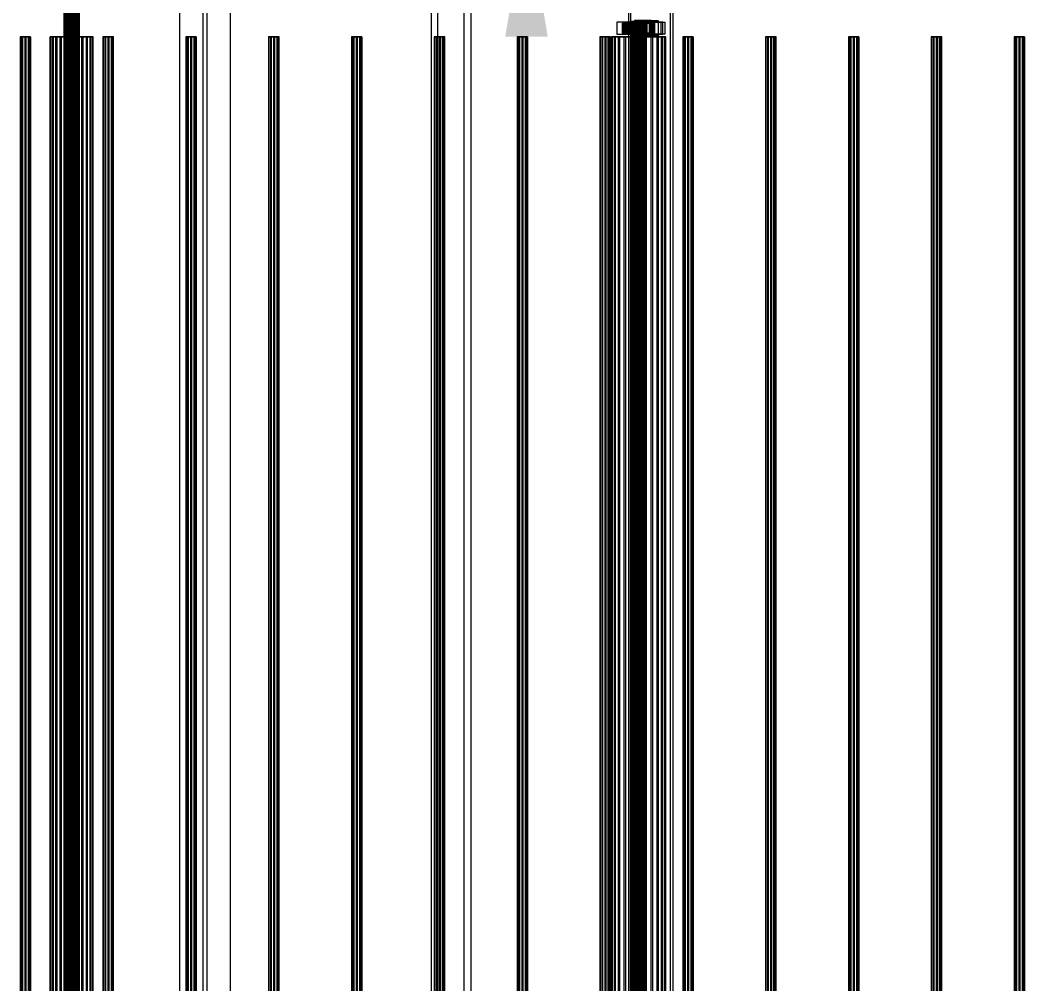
# Model space of a CAD drawing. Header units: millimetres. Extents: x -1970 to 59977, y -50268 to 6837.
# Drawn here: x 37544 to 38728, y -17864 to -16730 of the extents above; entities that cross this region are included whole.
import ezdxf

# ---------------------------------------------------------------- set-up
doc = ezdxf.new("R2010")
doc.units = ezdxf.units.MM
doc.layers.add('COTAS_O', color=1, linetype='Continuous', lineweight=0)
doc.layers.add('superior_C03', color=7, linetype='Continuous', lineweight=0)
doc.dimstyles.new('R19_100', dxfattribs={"dimtxt": 250, "dimasz": 150, "dimexe": 150, "dimexo": 80, "dimgap": 100, "dimtad": 1, "dimtih": 1, "dimtoh": 1, "dimdsep": 46, "dimcen": 0.09, "dimadec": 0, "dimazin": 0, "dimtfac": 1, "dimtdec": 4, "dimtofl": 0, "dimtmove": 0, "dimatfit": 3, "dimfxl": 1, "dimtolj": 1, "dimtzin": 0, "dimarcsym": 0})

# ---------------------------------------------------------------- blocks, each defined once
blk = doc.blocks.new('*D36')
at = {"layer": 'COTAS_O', "color": 0, "lineweight": -2, "transparency": 16777216}
for p, q in [((38759.3, -16600), (37989.3, -16600)), ((38139.3, -19250), (38139.3, -16750)), ((38759.3, -19400), (37989.3, -19400))]:
    blk.add_line(p, q, dxfattribs=at)
at = {"layer": 'COTAS_O', "color": 0, "transparency": 16777216}
for points in [[(38114.3, -16750), (38164.3, -16750), (38139.3, -16600)], [(38114.3, -19250), (38164.3, -19250), (38139.3, -19400)]]:
    blk.add_solid(points, dxfattribs=at)
at = {"layer": 'Defpoints', "color": 0, "transparency": 16777216}
for p in [(38139.3, -16600), (38839.3, -16600), (38839.3, -19400)]:
    blk.add_point(p, dxfattribs=at)

msp = doc.modelspace()

# ---------------------------------------------------------------- linework, layer by layer
at = {"layer": 'superior_C03'}
for p, q in [((37730.943, -16470), (37730.943, -19530)), ((37758.443, -16470), (37758.443, -19530)), ((37763.443, -19530), (37763.443, -16470)), ((37790.943, -19530), (37790.943, -16470)), ((37595.304, -19500), (37595.304, -16500)), ((37595.528, -19500), (37595.528, -16500)), ((37595.693, -19500), (37595.693, -16500)), ((37596.35, -19500), (37596.35, -16500)), ((37596.668, -19500), (37596.668, -16500)), ((37597.714, -19500), (37597.714, -16500)), ((37598.163, -19500), (37598.163, -16500)), ((37599.526, -19500), (37599.526, -16500)), ((37600.076, -19500), (37600.076, -16500)), ((37601.664, -19500), (37601.664, -16500)), ((37602.277, -19500), (37602.277, -16500)), ((37603.981, -19500), (37603.981, -16500)), ((37604.616, -19500), (37604.616, -16500)), ((37606.32, -19500), (37606.32, -16500)), ((37606.933, -19500), (37606.933, -16500)), ((37608.521, -19500), (37608.521, -16500)), ((37609.071, -19500), (37609.071, -16500)), ((37610.434, -19500), (37610.434, -16500)), ((37610.883, -19500), (37610.883, -16500)), ((37611.929, -19500), (37611.929, -16500)), ((37612.247, -19500), (37612.247, -16500)), ((37612.904, -19500), (37612.904, -16500)), ((37613.069, -16500), (37613.069, -19500)), ((37613.293, -19500), (37613.293, -16500)), ((38027.053, -16500), (38027.053, -19500)), ((38034.913, -19500), (38034.913, -16500)), ((38066.031, -19500), (38066.031, -16500)), ((38073.892, -16500), (38073.892, -19500)), ((38259.37, -16500), (38259.37, -19500)), ((38262.065, -19500), (38262.065, -16500)), ((38308.873, -19500), (38308.873, -16500)), ((38311.567, -16500), (38311.567, -19500)), ((38255.212, -16733), (38245.467, -16733)), ((38245.467, -16733), (38245.467, -16747)), ((38256.247, -16733), (38245.467, -16733)), ((38252.928, -16734), (38252.108, -16734)), ((38252.108, -16734), (38262.102, -16734)), ((38252.108, -16746), (38252.108, -16734)), ((38252.108, -16734), (38252.581, -16734)), ((38252.581, -16734), (38262.326, -16734)), ((38252.581, -16746), (38252.581, -16734)), ((38252.581, -16734), (38254.316, -16734)), ((38299.648, -16733), (38252.874, -16733)), ((38252.874, -16733), (38252.874, -16747)), ((38255.12, -16733), (38252.874, -16733)), ((38254.987, -16734), (38252.928, -16734)), ((38252.928, -16734), (38262.49, -16734)), ((38252.928, -16746), (38252.928, -16734)), ((38254.316, -16734), (38263.148, -16734)), ((38254.316, -16746), (38254.316, -16734)), ((38254.316, -16734), (38257.195, -16734)), ((38258.143, -16734), (38254.987, -16734)), ((38254.987, -16734), (38263.465, -16734)), ((38254.987, -16746), (38254.987, -16734)), ((38255.12, -16747), (38255.12, -16733)), ((38255.12, -16733), (38301.894, -16733)), ((38255.212, -16747), (38255.212, -16733)), ((38255.212, -16733), (38265.991, -16733)), ((38256.247, -16747), (38256.247, -16733)), ((38256.247, -16733), (38265.991, -16733)), ((38257.195, -16734), (38264.511, -16734)), ((38257.195, -16746), (38257.195, -16734)), ((38257.195, -16734), (38261.021, -16734)), ((38262.182, -16734), (38258.143, -16734)), ((38258.143, -16734), (38264.96, -16734)), ((38258.143, -16746), (38258.143, -16734)), ((38261.021, -16734), (38266.324, -16734)), ((38261.021, -16746), (38261.021, -16734)), ((38261.021, -16734), (38265.534, -16734)), ((38262.49, -16732), (38262.102, -16732)), ((38262.102, -16732), (38262.326, -16732)), ((38262.102, -19268), (38262.102, -16732)), ((38262.102, -16734), (38262.49, -16734)), ((38262.102, -16734), (38262.102, -16746)), ((38262.326, -16734), (38262.102, -16734)), ((38266.829, -16734), (38262.182, -16734)), ((38262.182, -16734), (38266.874, -16734)), ((38262.182, -16746), (38262.182, -16734)), ((38262.326, -16732), (38263.148, -16732)), ((38262.326, -19268), (38262.326, -16732)), ((38262.326, -16734), (38262.326, -16746)), ((38263.148, -16734), (38262.326, -16734)), ((38263.465, -16732), (38262.49, -16732)), ((38262.49, -19268), (38262.49, -16732)), ((38262.49, -16734), (38263.465, -16734)), ((38262.49, -16734), (38262.49, -16746)), ((38263.148, -16732), (38264.511, -16732)), ((38263.148, -19268), (38263.148, -16732)), ((38263.148, -16734), (38263.148, -16746)), ((38264.511, -16734), (38263.148, -16734)), ((38264.96, -16732), (38263.465, -16732)), ((38263.465, -19268), (38263.465, -16732)), ((38263.465, -16734), (38264.96, -16734)), ((38263.465, -16734), (38263.465, -16746)), ((38264.511, -16732), (38266.324, -16732)), ((38264.511, -19268), (38264.511, -16732)), ((38264.511, -16734), (38264.511, -16746)), ((38266.324, -16734), (38264.511, -16734)), ((38266.874, -16732), (38264.96, -16732)), ((38264.96, -19268), (38264.96, -16732)), ((38264.96, -16734), (38266.874, -16734)), ((38264.96, -16734), (38264.96, -16746)), ((38265.534, -16734), (38268.461, -16734)), ((38265.534, -16746), (38265.534, -16734)), ((38265.534, -16734), (38270.426, -16734)), ((38265.991, -16733), (38265.991, -16747)), ((38266.324, -16732), (38268.461, -16732)), ((38266.324, -19268), (38266.324, -16732)), ((38266.324, -16734), (38266.324, -16746)), ((38268.461, -16734), (38266.324, -16734)), ((38286.006, -16731), (38266.517, -16731)), ((38266.517, -16731), (38266.517, -16749)), ((38274.601, -16731), (38266.517, -16731)), ((38271.766, -16734), (38266.829, -16734)), ((38266.829, -16734), (38269.075, -16734)), ((38266.829, -16746), (38266.829, -16734)), ((38269.075, -16732), (38266.874, -16732)), ((38266.874, -19268), (38266.874, -16732)), ((38266.874, -16734), (38269.075, -16734)), ((38266.874, -16734), (38266.874, -16746)), ((38268.461, -16732), (38270.778, -16732)), ((38268.461, -19268), (38268.461, -16732)), ((38268.461, -16734), (38268.461, -16746)), ((38270.778, -16734), (38268.461, -16734)), ((38271.413, -16732), (38269.075, -16732)), ((38269.075, -19268), (38269.075, -16732)), ((38269.075, -16734), (38271.413, -16734)), ((38269.075, -16734), (38269.075, -16746)), ((38270.426, -16734), (38270.778, -16734)), ((38270.426, -16746), (38270.426, -16734)), ((38270.426, -16734), (38275.363, -16734)), ((38270.778, -16732), (38273.117, -16732)), ((38270.778, -19268), (38270.778, -16732)), ((38270.778, -16734), (38270.778, -16746)), ((38273.117, -16734), (38270.778, -16734)), ((38273.731, -16732), (38271.413, -16732)), ((38271.413, -19268), (38271.413, -16732)), ((38271.766, -16734), (38271.413, -16734)), ((38271.413, -16734), (38273.731, -16734)), ((38271.413, -16734), (38271.413, -16746)), ((38276.658, -16734), (38271.766, -16734)), ((38271.766, -16746), (38271.766, -16734)), ((38273.117, -16732), (38275.318, -16732)), ((38273.117, -19268), (38273.117, -16732)), ((38275.363, -16734), (38273.117, -16734)), ((38273.117, -16734), (38273.117, -16746)), ((38275.318, -16734), (38273.117, -16734)), ((38275.868, -16732), (38273.731, -16732)), ((38273.731, -19268), (38273.731, -16732)), ((38276.658, -16734), (38273.731, -16734)), ((38273.731, -16734), (38275.868, -16734)), ((38273.731, -16734), (38273.731, -16746)), ((38274.601, -16749), (38274.601, -16731)), ((38274.601, -16731), (38294.09, -16731)), ((38275.318, -16732), (38277.231, -16732)), ((38275.318, -19268), (38275.318, -16732)), ((38280.009, -16734), (38275.318, -16734)), ((38275.318, -16734), (38275.318, -16746)), ((38277.231, -16734), (38275.318, -16734)), ((38275.363, -16746), (38275.363, -16734)), ((38275.363, -16734), (38280.009, -16734)), ((38277.68, -16732), (38275.868, -16732)), ((38275.868, -19268), (38275.868, -16732)), ((38281.171, -16734), (38275.868, -16734)), ((38275.868, -16734), (38277.68, -16734)), ((38275.868, -16734), (38275.868, -16746)), ((38286.394, -16733), (38276.65, -16733)), ((38276.65, -16733), (38276.65, -16747)), ((38287.429, -16733), (38276.65, -16733)), ((38281.171, -16734), (38276.658, -16734)), ((38276.658, -16746), (38276.658, -16734)), ((38277.231, -16732), (38278.727, -16732)), ((38277.231, -19268), (38277.231, -16732)), ((38284.049, -16734), (38277.231, -16734)), ((38277.231, -16734), (38277.231, -16746)), ((38278.727, -16734), (38277.231, -16734)), ((38279.044, -16732), (38277.68, -16732)), ((38277.68, -19268), (38277.68, -16732)), ((38284.997, -16734), (38277.68, -16734)), ((38277.68, -16734), (38279.044, -16734)), ((38277.68, -16734), (38277.68, -16746)), ((38278.727, -16732), (38279.702, -16732)), ((38278.727, -19268), (38278.727, -16732)), ((38287.205, -16734), (38278.727, -16734)), ((38278.727, -16734), (38278.727, -16746)), ((38279.702, -16734), (38278.727, -16734)), ((38279.866, -16732), (38279.044, -16732)), ((38279.044, -19268), (38279.044, -16732)), ((38287.875, -16734), (38279.044, -16734)), ((38279.044, -16734), (38279.866, -16734)), ((38279.044, -16734), (38279.044, -16746)), ((38279.702, -16732), (38280.09, -16732)), ((38279.702, -19268), (38279.702, -16732)), ((38289.264, -16734), (38279.702, -16734)), ((38279.702, -16734), (38279.702, -16746)), ((38280.09, -16734), (38279.702, -16734)), ((38280.09, -16732), (38279.866, -16732)), ((38279.866, -16732), (38279.866, -19268)), ((38279.866, -16734), (38289.611, -16734)), ((38279.866, -16746), (38279.866, -16734)), ((38279.866, -16734), (38280.09, -16734)), ((38280.009, -16746), (38280.009, -16734)), ((38280.009, -16734), (38284.049, -16734)), ((38280.09, -19268), (38280.09, -16732)), ((38290.084, -16734), (38280.09, -16734)), ((38280.09, -16734), (38280.09, -16746)), ((38284.997, -16734), (38281.171, -16734)), ((38281.171, -16746), (38281.171, -16734)), ((38284.049, -16746), (38284.049, -16734)), ((38284.049, -16734), (38287.205, -16734)), ((38287.875, -16734), (38284.997, -16734)), ((38284.997, -16746), (38284.997, -16734)), ((38286.006, -16749), (38286.006, -16731)), ((38286.006, -16731), (38294.09, -16731)), ((38286.394, -16747), (38286.394, -16733)), ((38286.394, -16733), (38297.174, -16733)), ((38287.205, -16746), (38287.205, -16734)), ((38287.205, -16734), (38289.264, -16734)), ((38287.429, -16747), (38287.429, -16733)), ((38287.429, -16733), (38297.174, -16733)), ((38289.611, -16734), (38287.875, -16734)), ((38287.875, -16746), (38287.875, -16734)), ((38289.264, -16746), (38289.264, -16734)), ((38289.264, -16734), (38290.084, -16734)), ((38289.611, -16734), (38289.611, -16746)), ((38290.084, -16734), (38289.611, -16734)), ((38290.084, -16746), (38290.084, -16734)), ((38294.09, -16731), (38294.09, -16749)), ((38297.174, -16733), (38297.174, -16747)), ((38299.648, -16747), (38299.648, -16733)), ((38299.648, -16733), (38301.894, -16733)), ((38301.894, -16733), (38301.894, -16747)), ((38262.102, -16746), (38252.108, -16746)), ((38252.108, -16746), (38252.928, -16746)), ((38252.581, -16746), (38252.108, -16746)), ((38262.326, -16746), (38252.581, -16746)), ((38254.316, -16746), (38252.581, -16746)), ((38262.49, -16746), (38252.928, -16746)), ((38252.928, -16746), (38254.987, -16746)), ((38263.148, -16746), (38254.316, -16746)), ((38257.195, -16746), (38254.316, -16746)), ((38263.465, -16746), (38254.987, -16746)), ((38254.987, -16746), (38258.143, -16746)), ((38264.511, -16746), (38257.195, -16746)), ((38261.021, -16746), (38257.195, -16746)), ((38264.96, -16746), (38258.143, -16746)), ((38258.143, -16746), (38262.182, -16746)), ((38266.324, -16746), (38261.021, -16746)), ((38265.534, -16746), (38261.021, -16746)), ((38262.49, -16746), (38262.102, -16746)), ((38262.102, -16746), (38262.326, -16746)), ((38266.874, -16746), (38262.182, -16746)), ((38262.182, -16746), (38266.829, -16746)), ((38262.326, -16746), (38263.148, -16746)), ((38263.465, -16746), (38262.49, -16746)), ((38263.148, -16746), (38264.511, -16746)), ((38264.96, -16746), (38263.465, -16746)), ((38264.511, -16746), (38266.324, -16746)), ((38266.874, -16746), (38264.96, -16746)), ((38268.461, -16746), (38265.534, -16746)), ((38270.426, -16746), (38265.534, -16746)), ((38266.324, -16746), (38268.461, -16746)), ((38269.075, -16746), (38266.829, -16746)), ((38266.829, -16746), (38271.766, -16746)), ((38269.075, -16746), (38266.874, -16746)), ((38268.461, -16746), (38270.778, -16746)), ((38271.413, -16746), (38269.075, -16746)), ((38270.778, -16746), (38270.426, -16746)), ((38275.363, -16746), (38270.426, -16746)), ((38270.778, -16746), (38273.117, -16746)), ((38273.731, -16746), (38271.413, -16746)), ((38271.413, -16746), (38271.766, -16746)), ((38271.766, -16746), (38276.658, -16746)), ((38273.117, -16746), (38275.363, -16746)), ((38273.117, -16746), (38275.318, -16746)), ((38275.868, -16746), (38273.731, -16746)), ((38273.731, -16746), (38276.658, -16746)), ((38275.318, -16746), (38280.009, -16746)), ((38275.318, -16746), (38277.231, -16746)), ((38280.009, -16746), (38275.363, -16746)), ((38277.68, -16746), (38275.868, -16746)), ((38275.868, -16746), (38281.171, -16746)), ((38276.658, -16746), (38281.171, -16746)), ((38277.231, -16746), (38284.049, -16746)), ((38277.231, -16746), (38278.727, -16746)), ((38279.044, -16746), (38277.68, -16746)), ((38277.68, -16746), (38284.997, -16746)), ((38278.727, -16746), (38287.205, -16746)), ((38278.727, -16746), (38279.702, -16746)), ((38279.866, -16746), (38279.044, -16746)), ((38279.044, -16746), (38287.875, -16746)), ((38279.702, -16746), (38289.264, -16746)), ((38279.702, -16746), (38280.09, -16746)), ((38289.611, -16746), (38279.866, -16746)), ((38280.09, -16746), (38279.866, -16746)), ((38284.049, -16746), (38280.009, -16746)), ((38280.09, -16746), (38290.084, -16746)), ((38281.171, -16746), (38284.997, -16746)), ((38287.205, -16746), (38284.049, -16746)), ((38284.997, -16746), (38287.875, -16746)), ((38289.264, -16746), (38287.205, -16746)), ((38287.875, -16746), (38289.611, -16746)), ((38290.084, -16746), (38289.264, -16746)), ((38289.611, -16746), (38290.084, -16746)), ((37545.615, -16750), (37543.595, -16750)), ((37543.595, -16750), (37543.938, -16750)), ((37543.595, -16750), (37543.595, -19250)), ((37543.938, -16750), (37546.514, -16750)), ((37543.938, -16750), (37543.938, -19250)), ((37549.227, -16750), (37545.615, -16750)), ((37545.615, -16750), (37545.615, -19250)), ((37546.514, -16750), (37550.339, -16750)), ((37546.514, -16750), (37546.514, -19250)), ((37553.051, -16750), (37549.227, -16750)), ((37549.227, -16750), (37549.227, -19250)), ((37550.339, -16750), (37553.951, -16750)), ((37550.339, -16750), (37550.339, -19250)), ((37555.627, -16750), (37553.051, -16750)), ((37553.051, -16750), (37553.051, -19250)), ((37553.951, -16750), (37555.97, -16750)), ((37553.951, -16750), (37553.951, -19250)), ((37555.97, -16750), (37555.627, -16750)), ((37555.627, -16750), (37555.627, -19250)), ((37555.97, -19250), (37555.97, -16750)), ((37580.011, -16750), (37578.914, -16750)), ((37578.914, -16750), (37579.547, -16750)), ((37578.914, -19250), (37578.914, -16750)), ((37579.547, -16750), (37581.867, -16750)), ((37579.547, -19250), (37579.547, -16750)), ((37582.763, -16750), (37580.011, -16750)), ((37580.011, -19250), (37580.011, -16750)), ((37581.867, -16750), (37585.716, -16750)), ((37581.867, -19250), (37581.867, -16750)), ((37586.983, -16750), (37582.763, -16750)), ((37582.763, -19250), (37582.763, -16750)), ((37585.716, -16750), (37590.83, -16750)), ((37585.716, -19250), (37585.716, -16750)), ((37592.383, -16750), (37586.983, -16750)), ((37586.983, -19250), (37586.983, -16750)), ((37590.83, -16750), (37596.863, -16750)), ((37590.83, -19250), (37590.83, -16750)), ((37598.594, -16750), (37592.383, -16750)), ((37592.383, -19250), (37592.383, -16750)), ((37596.863, -16750), (37603.402, -16750)), ((37596.863, -19250), (37596.863, -16750)), ((37605.195, -16750), (37598.594, -16750)), ((37598.594, -19250), (37598.594, -16750)), ((37603.402, -16750), (37610.003, -16750)), ((37603.402, -19250), (37603.402, -16750)), ((37611.734, -16750), (37605.195, -16750)), ((37605.195, -19250), (37605.195, -16750)), ((37610.003, -16750), (37616.215, -16750)), ((37610.003, -19250), (37610.003, -16750)), ((37617.767, -16750), (37611.734, -16750)), ((37611.734, -19250), (37611.734, -16750)), ((37616.215, -16750), (37621.614, -16750)), ((37616.215, -19250), (37616.215, -16750)), ((37622.882, -16750), (37617.767, -16750)), ((37617.767, -19250), (37617.767, -16750)), ((37621.614, -16750), (37625.834, -16750)), ((37621.614, -19250), (37621.614, -16750)), ((37626.73, -16750), (37622.882, -16750)), ((37622.882, -19250), (37622.882, -16750)), ((37625.834, -16750), (37628.586, -16750)), ((37625.834, -19250), (37625.834, -16750)), ((37629.05, -16750), (37626.73, -16750)), ((37626.73, -19250), (37626.73, -16750)), ((37628.586, -16750), (37629.683, -16750)), ((37628.586, -19250), (37628.586, -16750)), ((37629.683, -16750), (37629.05, -16750)), ((37629.05, -16750), (37629.05, -19250)), ((37629.683, -19250), (37629.683, -16750)), ((37643.061, -16750), (37641.041, -16750)), ((37641.041, -16750), (37641.384, -16750)), ((37641.041, -16750), (37641.041, -19250)), ((37641.384, -16750), (37643.96, -16750)), ((37641.384, -16750), (37641.384, -19250)), ((37646.672, -16750), (37643.061, -16750)), ((37643.061, -16750), (37643.061, -19250)), ((37643.96, -16750), (37647.784, -16750)), ((37643.96, -16750), (37643.96, -19250)), ((37650.497, -16750), (37646.672, -16750)), ((37646.672, -16750), (37646.672, -19250)), ((37647.784, -16750), (37651.396, -16750)), ((37647.784, -16750), (37647.784, -19250)), ((37653.073, -16750), (37650.497, -16750)), ((37650.497, -16750), (37650.497, -19250)), ((37651.396, -16750), (37653.416, -16750)), ((37651.396, -16750), (37651.396, -19250)), ((37653.416, -16750), (37653.073, -16750)), ((37653.073, -16750), (37653.073, -19250)), ((37653.416, -19250), (37653.416, -16750)), ((37740.506, -16750), (37738.486, -16750)), ((37738.486, -16750), (37738.83, -16750)), ((37738.486, -16750), (37738.486, -19250)), ((37738.83, -16750), (37741.406, -16750)), ((37738.83, -16750), (37738.83, -19250)), ((37744.118, -16750), (37740.506, -16750)), ((37740.506, -16750), (37740.506, -19250)), ((37741.406, -16750), (37745.23, -16750)), ((37741.406, -16750), (37741.406, -19250)), ((37747.942, -16750), (37744.118, -16750)), ((37744.118, -16750), (37744.118, -19250)), ((37745.23, -16750), (37748.842, -16750)), ((37745.23, -16750), (37745.23, -19250)), ((37750.518, -16750), (37747.942, -16750)), ((37747.942, -16750), (37747.942, -19250)), ((37748.842, -16750), (37750.862, -16750)), ((37748.842, -16750), (37748.842, -19250)), ((37750.862, -16750), (37750.518, -16750)), ((37750.518, -16750), (37750.518, -19250)), ((37750.862, -19250), (37750.862, -16750)), ((37837.952, -16750), (37835.932, -16750)), ((37835.932, -16750), (37836.275, -16750)), ((37835.932, -16750), (37835.932, -19250)), ((37836.275, -16750), (37838.851, -16750)), ((37836.275, -16750), (37836.275, -19250)), ((37841.564, -16750), (37837.952, -16750)), ((37837.952, -16750), (37837.952, -19250)), ((37838.851, -16750), (37842.676, -16750)), ((37838.851, -16750), (37838.851, -19250)), ((37845.388, -16750), (37841.564, -16750)), ((37841.564, -16750), (37841.564, -19250)), ((37842.676, -16750), (37846.287, -16750)), ((37842.676, -16750), (37842.676, -19250)), ((37847.964, -16750), (37845.388, -16750)), ((37845.388, -16750), (37845.388, -19250)), ((37846.287, -16750), (37848.307, -16750)), ((37846.287, -16750), (37846.287, -19250)), ((37848.307, -16750), (37847.964, -16750)), ((37847.964, -16750), (37847.964, -19250)), ((37848.307, -19250), (37848.307, -16750)), ((37935.397, -16750), (37933.378, -16750)), ((37933.378, -16750), (37933.721, -16750)), ((37933.378, -16750), (37933.378, -19250)), ((37933.721, -16750), (37936.297, -16750)), ((37933.721, -16750), (37933.721, -19250)), ((37939.009, -16750), (37935.397, -16750)), ((37935.397, -16750), (37935.397, -19250)), ((37936.297, -16750), (37940.121, -16750)), ((37936.297, -16750), (37936.297, -19250)), ((37942.834, -16750), (37939.009, -16750)), ((37939.009, -16750), (37939.009, -19250)), ((37940.121, -16750), (37943.733, -16750)), ((37940.121, -16750), (37940.121, -19250)), ((37945.41, -16750), (37942.834, -16750)), ((37942.834, -16750), (37942.834, -19250)), ((37943.733, -16750), (37945.753, -16750)), ((37943.733, -16750), (37943.733, -19250)), ((37945.753, -16750), (37945.41, -16750)), ((37945.41, -16750), (37945.41, -19250)), ((37945.753, -19250), (37945.753, -16750)), ((38032.843, -16750), (38030.823, -16750)), ((38030.823, -16750), (38031.167, -16750)), ((38030.823, -16750), (38030.823, -19250)), ((38031.167, -16750), (38033.743, -16750)), ((38031.167, -16750), (38031.167, -19250)), ((38036.455, -16750), (38032.843, -16750)), ((38032.843, -16750), (38032.843, -19250)), ((38033.743, -16750), (38037.567, -16750)), ((38033.743, -16750), (38033.743, -19250)), ((38040.279, -16750), (38036.455, -16750)), ((38036.455, -16750), (38036.455, -19250)), ((38037.567, -16750), (38041.179, -16750)), ((38037.567, -16750), (38037.567, -19250)), ((38042.855, -16750), (38040.279, -16750)), ((38040.279, -16750), (38040.279, -19250)), ((38041.179, -16750), (38043.199, -16750)), ((38041.179, -16750), (38041.179, -19250)), ((38043.199, -16750), (38042.855, -16750)), ((38042.855, -16750), (38042.855, -19250)), ((38043.199, -19250), (38043.199, -16750)), ((38130.289, -16750), (38128.269, -16750)), ((38128.269, -16750), (38128.612, -16750)), ((38128.269, -16750), (38128.269, -19250)), ((38128.612, -16750), (38131.188, -16750)), ((38128.612, -16750), (38128.612, -19250)), ((38133.901, -16750), (38130.289, -16750)), ((38130.289, -16750), (38130.289, -19250)), ((38131.188, -16750), (38135.012, -16750)), ((38131.188, -16750), (38131.188, -19250)), ((38137.725, -16750), (38133.901, -16750)), ((38133.901, -16750), (38133.901, -19250)), ((38135.012, -16750), (38138.624, -16750)), ((38135.012, -16750), (38135.012, -19250)), ((38140.301, -16750), (38137.725, -16750)), ((38137.725, -16750), (38137.725, -19250)), ((38138.624, -16750), (38140.644, -16750)), ((38138.624, -16750), (38138.624, -19250)), ((38140.644, -16750), (38140.301, -16750)), ((38140.301, -16750), (38140.301, -19250)), ((38140.644, -19250), (38140.644, -16750)), ((38227.734, -16750), (38225.714, -16750)), ((38225.714, -16750), (38226.058, -16750)), ((38225.714, -16750), (38225.714, -19250)), ((38226.058, -16750), (38228.634, -16750)), ((38226.058, -16750), (38226.058, -19250)), ((38231.346, -16750), (38227.734, -16750)), ((38227.734, -16750), (38227.734, -19250)), ((38228.634, -16750), (38232.458, -16750)), ((38228.634, -16750), (38228.634, -19250)), ((38235.171, -16750), (38231.346, -16750)), ((38231.346, -16750), (38231.346, -19250)), ((38232.458, -16750), (38236.07, -16750)), ((38232.458, -16750), (38232.458, -19250)), ((38237.747, -16750), (38235.171, -16750)), ((38235.171, -16750), (38235.171, -19250)), ((38236.07, -16750), (38238.09, -16750)), ((38236.07, -16750), (38236.07, -19250)), ((38238.09, -16750), (38237.747, -16750)), ((38237.747, -16750), (38237.747, -19250)), ((38238.09, -19250), (38238.09, -16750)), ((38240.498, -16750), (38239.116, -16750)), ((38239.116, -16750), (38239.913, -16750)), ((38239.116, -19250), (38239.116, -16750)), ((38239.913, -16750), (38242.836, -16750)), ((38239.913, -19250), (38239.913, -16750)), ((38243.965, -16750), (38240.498, -16750)), ((38240.498, -19250), (38240.498, -16750)), ((38242.836, -16750), (38247.684, -16750)), ((38242.836, -19250), (38242.836, -16750)), ((38249.281, -16750), (38243.965, -16750)), ((38243.965, -19250), (38243.965, -16750)), ((38245.467, -16747), (38255.212, -16747)), ((38245.467, -16747), (38256.247, -16747)), ((38247.684, -16750), (38254.128, -16750)), ((38247.684, -19250), (38247.684, -16750)), ((38256.084, -16750), (38249.281, -16750)), ((38249.281, -19250), (38249.281, -16750)), ((38252.874, -16747), (38299.648, -16747)), ((38252.874, -16747), (38255.12, -16747)), ((38254.128, -16750), (38261.728, -16750)), ((38254.128, -19250), (38254.128, -16750)), ((38301.894, -16747), (38255.12, -16747)), ((38265.991, -16747), (38255.212, -16747)), ((38263.909, -16750), (38256.084, -16750)), ((38256.084, -19250), (38256.084, -16750)), ((38265.991, -16747), (38256.247, -16747)), ((38261.728, -16750), (38269.967, -16750)), ((38261.728, -19250), (38261.728, -16750)), ((38272.225, -16750), (38263.909, -16750)), ((38263.909, -19250), (38263.909, -16750)), ((38266.517, -16749), (38286.006, -16749)), ((38274.601, -16749), (38266.517, -16749)), ((38269.967, -16750), (38278.282, -16750)), ((38269.967, -19250), (38269.967, -16750)), ((38280.464, -16750), (38272.225, -16750)), ((38272.225, -19250), (38272.225, -16750)), ((38294.09, -16749), (38274.601, -16749)), ((38276.65, -16747), (38286.394, -16747)), ((38276.65, -16747), (38287.429, -16747)), ((38278.282, -16750), (38286.108, -16750)), ((38278.282, -19250), (38278.282, -16750)), ((38288.064, -16750), (38280.464, -16750)), ((38280.464, -19250), (38280.464, -16750)), ((38294.09, -16749), (38286.006, -16749)), ((38286.108, -16750), (38292.911, -16750)), ((38286.108, -19250), (38286.108, -16750)), ((38297.174, -16747), (38286.394, -16747)), ((38297.174, -16747), (38287.429, -16747)), ((38294.508, -16750), (38288.064, -16750)), ((38288.064, -19250), (38288.064, -16750)), ((38292.911, -16750), (38298.227, -16750)), ((38292.911, -19250), (38292.911, -16750)), ((38299.356, -16750), (38294.508, -16750)), ((38294.508, -19250), (38294.508, -16750)), ((38298.227, -16750), (38301.694, -16750)), ((38298.227, -19250), (38298.227, -16750)), ((38302.279, -16750), (38299.356, -16750)), ((38299.356, -19250), (38299.356, -16750)), ((38301.894, -16747), (38299.648, -16747)), ((38301.694, -16750), (38303.076, -16750)), ((38301.694, -19250), (38301.694, -16750)), ((38303.076, -16750), (38302.279, -16750)), ((38302.279, -16750), (38302.279, -19250)), ((38303.076, -19250), (38303.076, -16750)), ((38325.18, -16750), (38323.16, -16750)), ((38323.16, -16750), (38323.504, -16750)), ((38323.16, -16750), (38323.16, -19250)), ((38323.504, -16750), (38326.08, -16750)), ((38323.504, -16750), (38323.504, -19250)), ((38328.792, -16750), (38325.18, -16750)), ((38325.18, -16750), (38325.18, -19250)), ((38326.08, -16750), (38329.904, -16750)), ((38326.08, -16750), (38326.08, -19250)), ((38332.616, -16750), (38328.792, -16750)), ((38328.792, -16750), (38328.792, -19250)), ((38329.904, -16750), (38333.516, -16750)), ((38329.904, -16750), (38329.904, -19250)), ((38335.192, -16750), (38332.616, -16750)), ((38332.616, -16750), (38332.616, -19250)), ((38333.516, -16750), (38335.536, -16750)), ((38333.516, -16750), (38333.516, -19250)), ((38335.536, -16750), (38335.192, -16750)), ((38335.192, -16750), (38335.192, -19250)), ((38335.536, -19250), (38335.536, -16750)), ((38422.626, -16750), (38420.606, -16750)), ((38420.606, -16750), (38420.949, -16750)), ((38420.606, -16750), (38420.606, -19250)), ((38420.949, -16750), (38423.525, -16750)), ((38420.949, -16750), (38420.949, -19250)), ((38426.238, -16750), (38422.626, -16750)), ((38422.626, -16750), (38422.626, -19250)), ((38423.525, -16750), (38427.349, -16750)), ((38423.525, -16750), (38423.525, -19250)), ((38430.062, -16750), (38426.238, -16750)), ((38426.238, -16750), (38426.238, -19250)), ((38427.349, -16750), (38430.961, -16750)), ((38427.349, -16750), (38427.349, -19250)), ((38432.638, -16750), (38430.062, -16750)), ((38430.062, -16750), (38430.062, -19250)), ((38430.961, -16750), (38432.981, -16750)), ((38430.961, -16750), (38430.961, -19250)), ((38432.981, -16750), (38432.638, -16750)), ((38432.638, -16750), (38432.638, -19250)), ((38432.981, -19250), (38432.981, -16750)), ((38520.071, -16750), (38518.051, -16750)), ((38518.051, -16750), (38518.395, -16750)), ((38518.051, -16750), (38518.051, -19250)), ((38518.395, -16750), (38520.971, -16750)), ((38518.395, -16750), (38518.395, -19250)), ((38523.683, -16750), (38520.071, -16750)), ((38520.071, -16750), (38520.071, -19250)), ((38520.971, -16750), (38524.795, -16750)), ((38520.971, -16750), (38520.971, -19250)), ((38527.508, -16750), (38523.683, -16750)), ((38523.683, -16750), (38523.683, -19250)), ((38524.795, -16750), (38528.407, -16750)), ((38524.795, -16750), (38524.795, -19250)), ((38530.083, -16750), (38527.508, -16750)), ((38527.508, -16750), (38527.508, -19250)), ((38528.407, -16750), (38530.427, -16750)), ((38528.407, -16750), (38528.407, -19250)), ((38530.427, -16750), (38530.083, -16750)), ((38530.083, -16750), (38530.083, -19250)), ((38530.427, -19250), (38530.427, -16750)), ((38617.517, -16750), (38615.497, -16750)), ((38615.497, -16750), (38615.841, -16750)), ((38615.497, -16750), (38615.497, -19250)), ((38615.841, -16750), (38618.416, -16750)), ((38615.841, -16750), (38615.841, -19250)), ((38621.129, -16750), (38617.517, -16750)), ((38617.517, -16750), (38617.517, -19250)), ((38618.416, -16750), (38622.241, -16750)), ((38618.416, -16750), (38618.416, -19250)), ((38624.953, -16750), (38621.129, -16750)), ((38621.129, -16750), (38621.129, -19250)), ((38622.241, -16750), (38625.853, -16750)), ((38622.241, -16750), (38622.241, -19250)), ((38627.529, -16750), (38624.953, -16750)), ((38624.953, -16750), (38624.953, -19250)), ((38625.853, -16750), (38627.873, -16750)), ((38625.853, -16750), (38625.853, -19250)), ((38627.873, -16750), (38627.529, -16750)), ((38627.529, -16750), (38627.529, -19250)), ((38627.873, -19250), (38627.873, -16750)), ((38714.963, -16750), (38712.943, -16750)), ((38712.943, -16750), (38713.286, -16750)), ((38712.943, -16750), (38712.943, -19250)), ((38713.286, -16750), (38715.862, -16750)), ((38713.286, -16750), (38713.286, -19250)), ((38718.575, -16750), (38714.963, -16750)), ((38714.963, -16750), (38714.963, -19250)), ((38715.862, -16750), (38719.686, -16750)), ((38715.862, -16750), (38715.862, -19250)), ((38722.399, -16750), (38718.575, -16750)), ((38718.575, -16750), (38718.575, -19250)), ((38719.686, -16750), (38723.298, -16750)), ((38719.686, -16750), (38719.686, -19250)), ((38724.975, -16750), (38722.399, -16750)), ((38722.399, -16750), (38722.399, -19250)), ((38723.298, -16750), (38725.318, -16750)), ((38723.298, -16750), (38723.298, -19250)), ((38725.318, -16750), (38724.975, -16750)), ((38724.975, -16750), (38724.975, -19250)), ((38725.318, -19250), (38725.318, -16750))]:
    msp.add_line(p, q, dxfattribs=at)

# ---------------------------------------------------------------- dimensions: what is measured, and where the dimension line sits
at = {"layer": 'COTAS_O'}
dim = msp.add_aligned_dim(p1=(38839.253, -19400), p2=(38839.253, -16600), distance=700, text='<> O', dimstyle='R19_100', dxfattribs=at)
dim.commit()
dim.dimension.update_dxf_attribs({"geometry": '*D36', "text_midpoint": (38139.253, -18000)})

doc.saveas('drawing.dxf')
